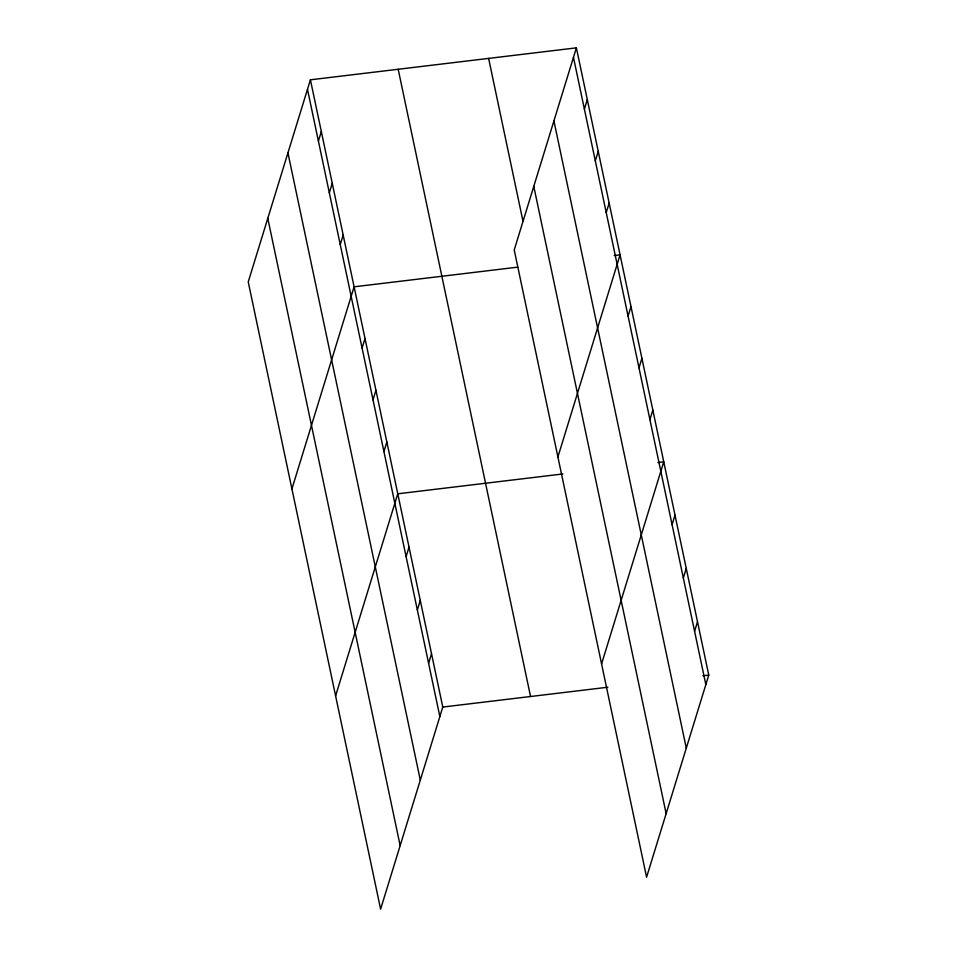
<?xml version="1.0" encoding="UTF-8"?>
<svg xmlns="http://www.w3.org/2000/svg" width="957" height="957" viewBox="0 0 957 957"><rect width="100%" height="100%" fill="white"/><g stroke="black" fill="none" stroke-linecap="round" stroke-linejoin="round"><path stroke-width="1.44" d="M310.415 79.814L248.234 281.908L380.611 909.15L442.78 707.056L310.415 79.814L576.389 47.85L708.766 675.092L646.585 877.186L514.22 249.944L576.389 47.85M318.406 141.074L321.325 131.564M329.328 192.824L332.246 183.313M340.237 244.573L343.168 235.063M291.921 488.895L354.09 286.813L517.713 267.147M362.081 348.073L365.012 338.551M373.003 399.823L375.934 390.3M383.924 451.56L386.855 442.05M335.596 695.883L397.777 493.8L562.86 473.954M406.091 556.627L409.022 547.117M417.348 609.944L420.279 600.434M584.392 109.11L587.311 99.6M428.592 663.261L431.523 653.739M595.302 160.86L598.233 151.35M606.224 212.61L609.154 203.087M557.907 456.932L620.076 254.837L614.227 255.543M628.067 316.097L630.998 306.587M638.989 367.847L641.92 358.337M649.911 419.597L652.841 410.086M601.582 663.919L663.751 461.824L657.902 462.53M672.077 524.663L675.008 515.141M683.334 577.98L686.265 568.458M694.579 631.297L697.509 621.775M442.78 707.056L607.862 687.222M702.905 675.798L708.766 675.092M573.47 57.36L705.835 684.602M553.912 120.917L686.289 748.159M533.779 186.388L666.144 813.629M488.62 58.401L522.893 220.828M398.184 69.263L530.549 696.505M307.484 89.336L439.849 716.578M287.937 152.881L420.302 780.122M267.793 218.363L400.158 845.605"/></g></svg>
